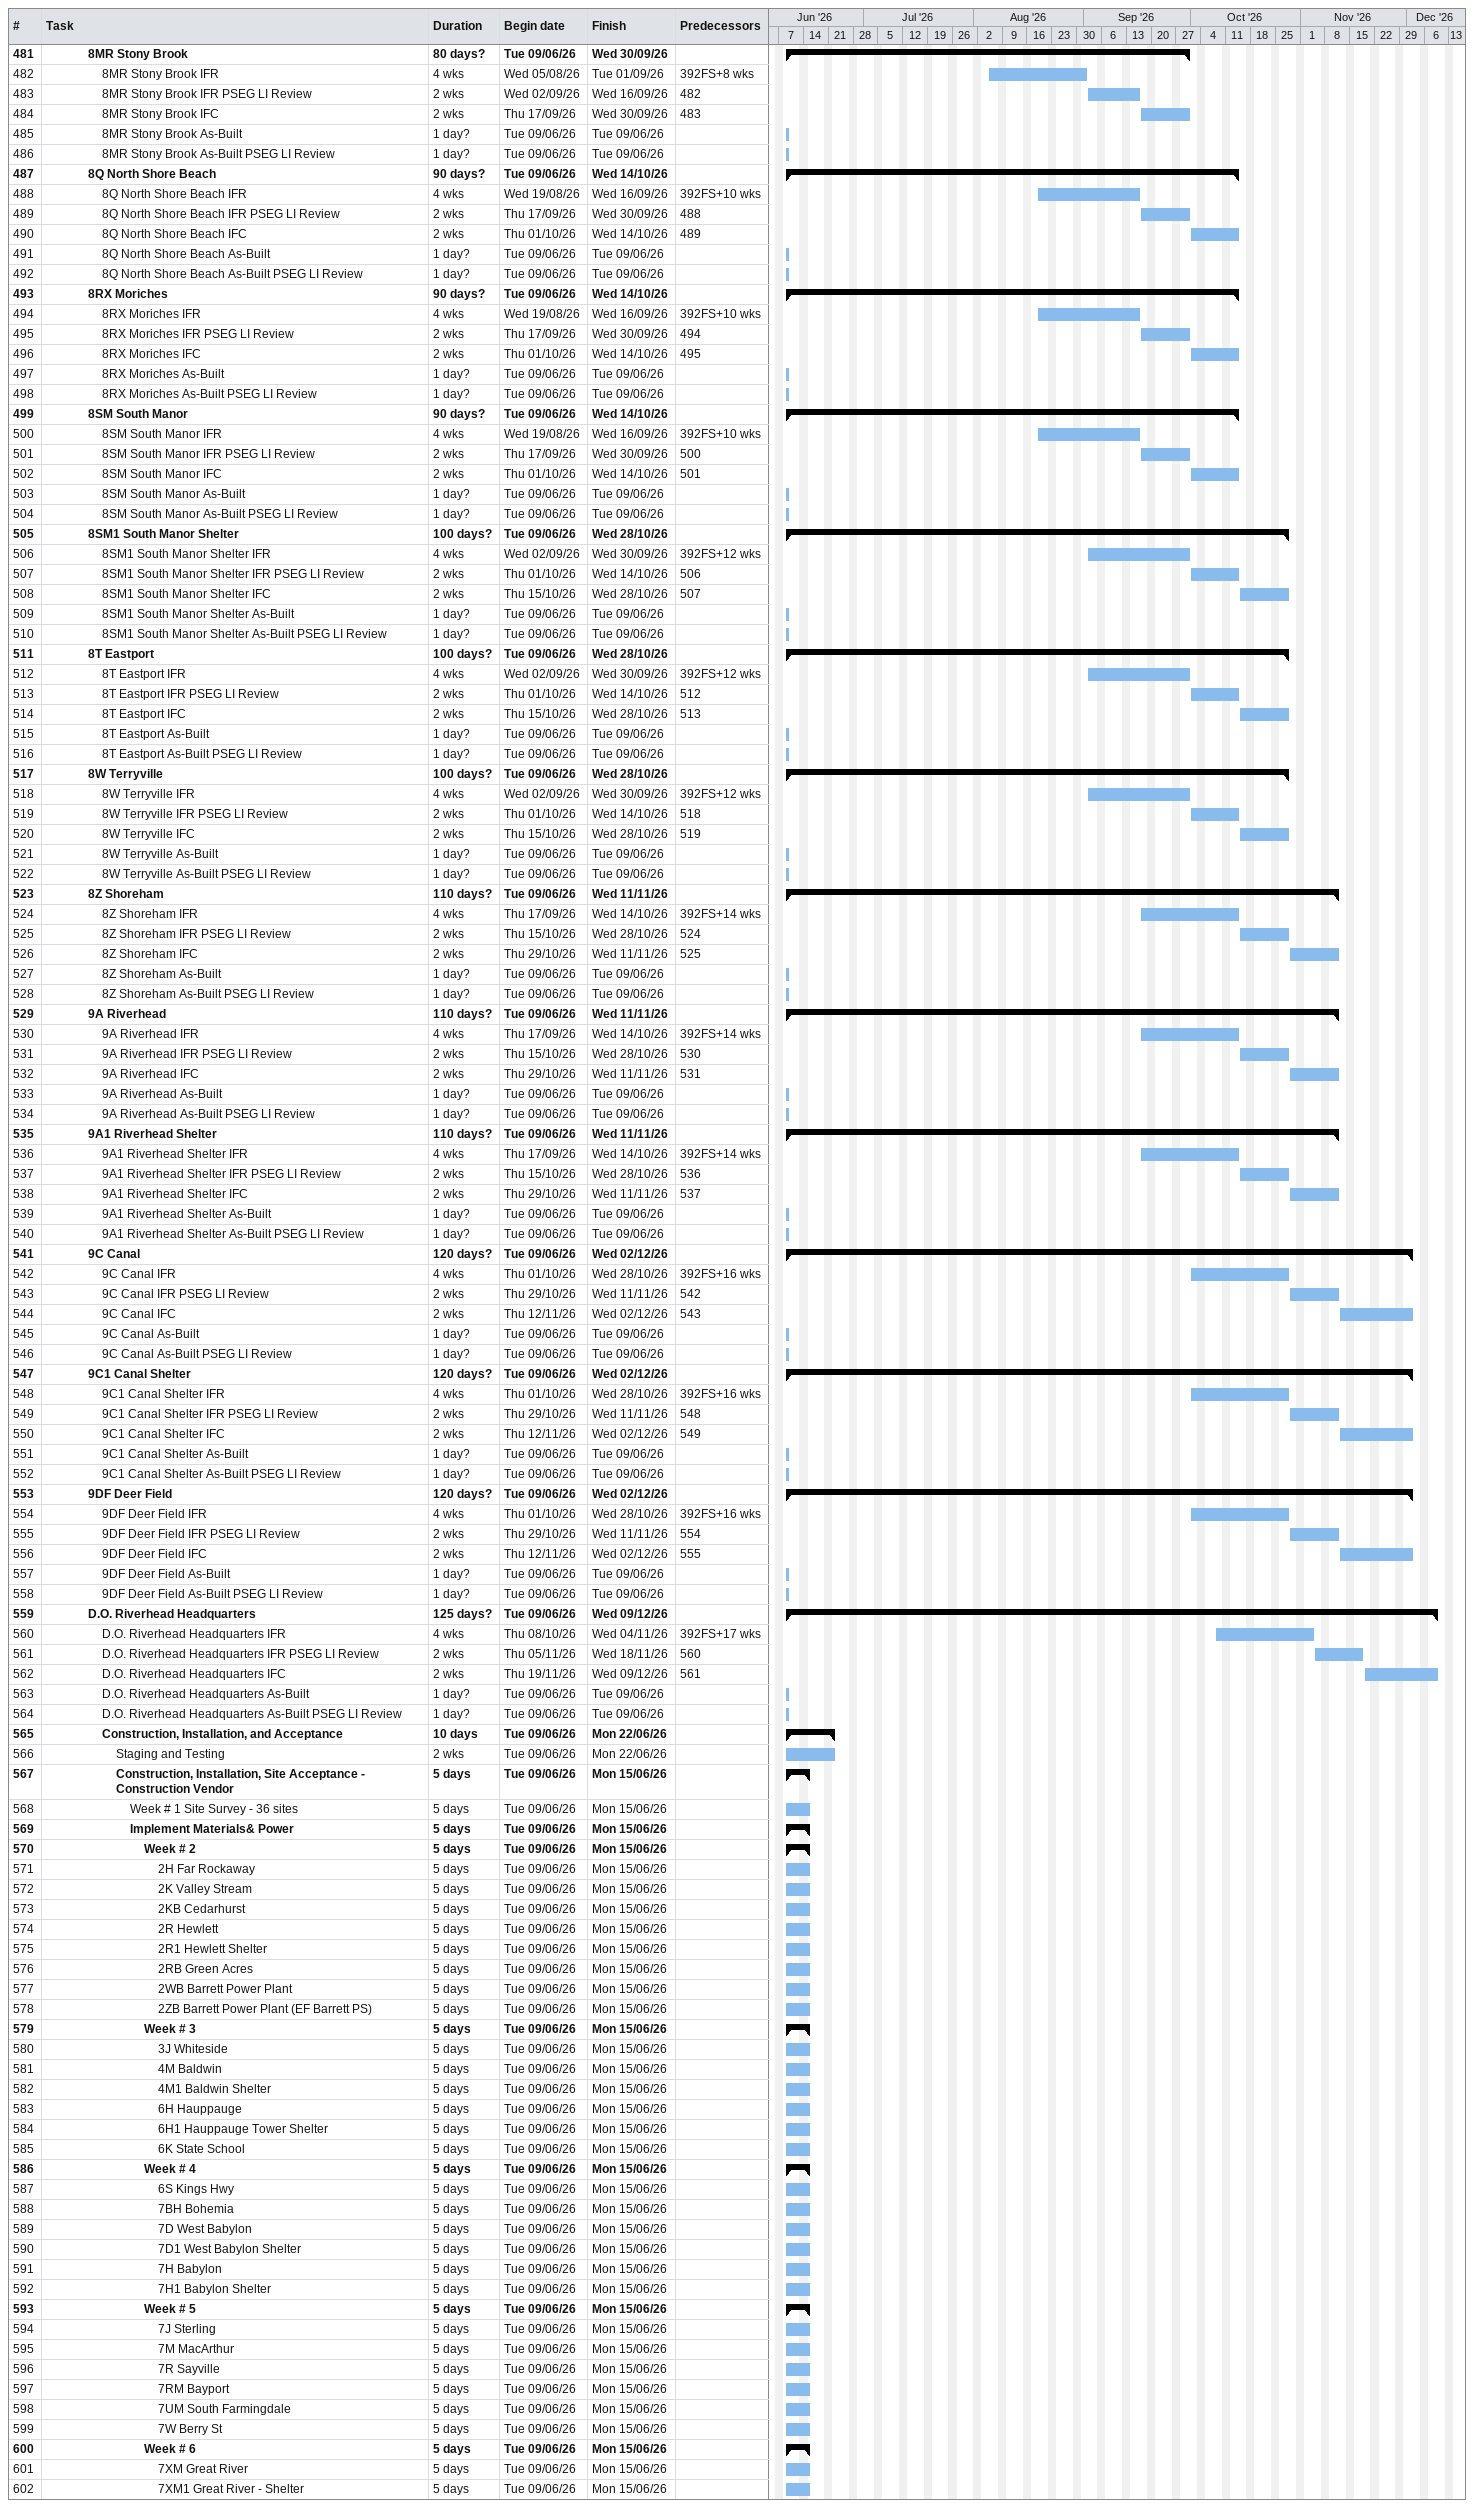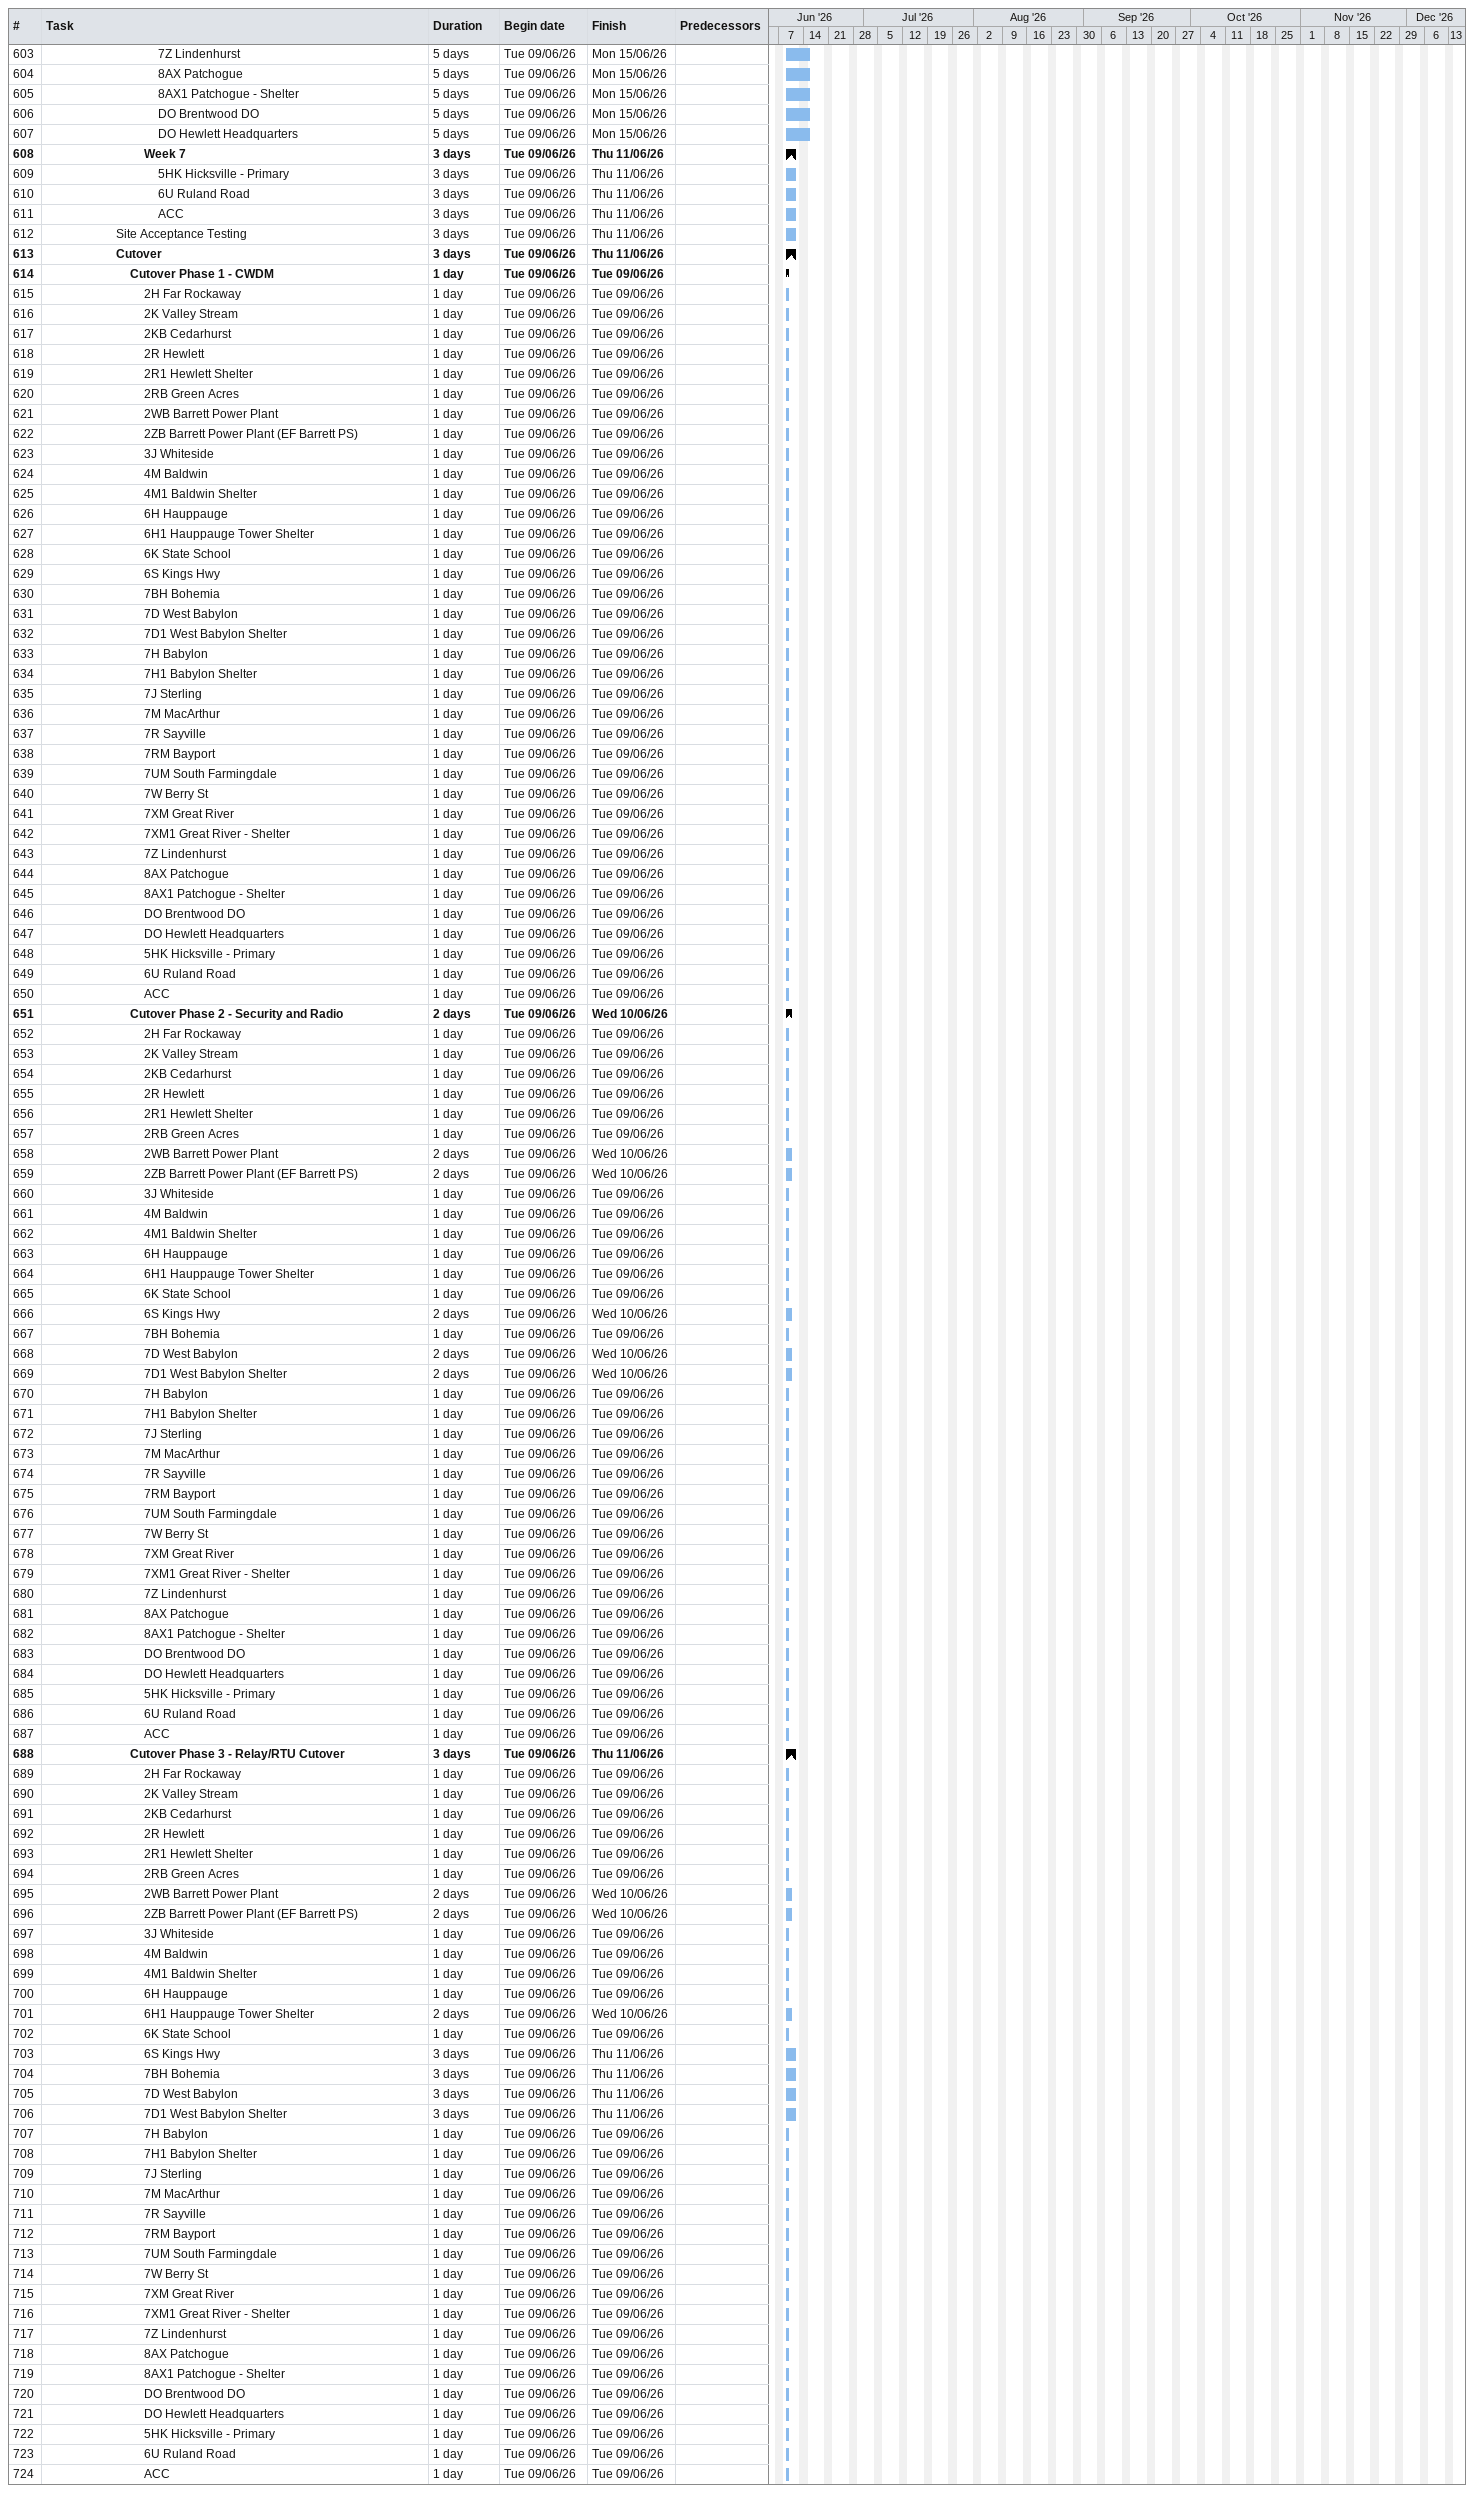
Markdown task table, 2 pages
| ID | Level | Task | Duration | Start | Finish | Predecessors |
|---|---|---|---|---|---|---|
| 481 | 4 | **8MR Stony Brook** | 80d? | 2026-06-09 | 2026-09-30 |  |
| 482 | 5 | 8MR Stony Brook IFR | 4w | 2026-08-05 | 2026-09-01 | 392FS+8w |
| 483 | 5 | 8MR Stony Brook IFR PSEG LI Review | 2w | 2026-09-02 | 2026-09-16 | 482 |
| 484 | 5 | 8MR Stony Brook IFC | 2w | 2026-09-17 | 2026-09-30 | 483 |
| 485 | 5 | 8MR Stony Brook As-Built | 1d? | 2026-06-09 | 2026-06-09 |  |
| 486 | 5 | 8MR Stony Brook As-Built PSEG LI Review | 1d? | 2026-06-09 | 2026-06-09 |  |
| 487 | 4 | **8Q North Shore Beach** | 90d? | 2026-06-09 | 2026-10-14 |  |
| 488 | 5 | 8Q North Shore Beach IFR | 4w | 2026-08-19 | 2026-09-16 | 392FS+10w |
| 489 | 5 | 8Q North Shore Beach IFR PSEG LI Review | 2w | 2026-09-17 | 2026-09-30 | 488 |
| 490 | 5 | 8Q North Shore Beach IFC | 2w | 2026-10-01 | 2026-10-14 | 489 |
| 491 | 5 | 8Q North Shore Beach As-Built | 1d? | 2026-06-09 | 2026-06-09 |  |
| 492 | 5 | 8Q North Shore Beach As-Built PSEG LI Review | 1d? | 2026-06-09 | 2026-06-09 |  |
| 493 | 4 | **8RX Moriches** | 90d? | 2026-06-09 | 2026-10-14 |  |
| 494 | 5 | 8RX Moriches IFR | 4w | 2026-08-19 | 2026-09-16 | 392FS+10w |
| 495 | 5 | 8RX Moriches IFR PSEG LI Review | 2w | 2026-09-17 | 2026-09-30 | 494 |
| 496 | 5 | 8RX Moriches IFC | 2w | 2026-10-01 | 2026-10-14 | 495 |
| 497 | 5 | 8RX Moriches As-Built | 1d? | 2026-06-09 | 2026-06-09 |  |
| 498 | 5 | 8RX Moriches As-Built PSEG LI Review | 1d? | 2026-06-09 | 2026-06-09 |  |
| 499 | 4 | **8SM South Manor** | 90d? | 2026-06-09 | 2026-10-14 |  |
| 500 | 5 | 8SM South Manor IFR | 4w | 2026-08-19 | 2026-09-16 | 392FS+10w |
| 501 | 5 | 8SM South Manor IFR PSEG LI Review | 2w | 2026-09-17 | 2026-09-30 | 500 |
| 502 | 5 | 8SM South Manor IFC | 2w | 2026-10-01 | 2026-10-14 | 501 |
| 503 | 5 | 8SM South Manor As-Built | 1d? | 2026-06-09 | 2026-06-09 |  |
| 504 | 5 | 8SM South Manor As-Built PSEG LI Review | 1d? | 2026-06-09 | 2026-06-09 |  |
| 505 | 4 | **8SM1 South Manor Shelter** | 100d? | 2026-06-09 | 2026-10-28 |  |
| 506 | 5 | 8SM1 South Manor Shelter IFR | 4w | 2026-09-02 | 2026-09-30 | 392FS+12w |
| 507 | 5 | 8SM1 South Manor Shelter IFR PSEG LI Review | 2w | 2026-10-01 | 2026-10-14 | 506 |
| 508 | 5 | 8SM1 South Manor Shelter IFC | 2w | 2026-10-15 | 2026-10-28 | 507 |
| 509 | 5 | 8SM1 South Manor Shelter As-Built | 1d? | 2026-06-09 | 2026-06-09 |  |
| 510 | 5 | 8SM1 South Manor Shelter As-Built PSEG LI Review | 1d? | 2026-06-09 | 2026-06-09 |  |
| 511 | 4 | **8T Eastport** | 100d? | 2026-06-09 | 2026-10-28 |  |
| 512 | 5 | 8T Eastport IFR | 4w | 2026-09-02 | 2026-09-30 | 392FS+12w |
| 513 | 5 | 8T Eastport IFR PSEG LI Review | 2w | 2026-10-01 | 2026-10-14 | 512 |
| 514 | 5 | 8T Eastport IFC | 2w | 2026-10-15 | 2026-10-28 | 513 |
| 515 | 5 | 8T Eastport As-Built | 1d? | 2026-06-09 | 2026-06-09 |  |
| 516 | 5 | 8T Eastport As-Built PSEG LI Review | 1d? | 2026-06-09 | 2026-06-09 |  |
| 517 | 4 | **8W Terryville** | 100d? | 2026-06-09 | 2026-10-28 |  |
| 518 | 5 | 8W Terryville IFR | 4w | 2026-09-02 | 2026-09-30 | 392FS+12w |
| 519 | 5 | 8W Terryville IFR PSEG LI Review | 2w | 2026-10-01 | 2026-10-14 | 518 |
| 520 | 5 | 8W Terryville IFC | 2w | 2026-10-15 | 2026-10-28 | 519 |
| 521 | 5 | 8W Terryville As-Built | 1d? | 2026-06-09 | 2026-06-09 |  |
| 522 | 5 | 8W Terryville As-Built PSEG LI Review | 1d? | 2026-06-09 | 2026-06-09 |  |
| 523 | 4 | **8Z Shoreham** | 110d? | 2026-06-09 | 2026-11-11 |  |
| 524 | 5 | 8Z Shoreham IFR | 4w | 2026-09-17 | 2026-10-14 | 392FS+14w |
| 525 | 5 | 8Z Shoreham IFR PSEG LI Review | 2w | 2026-10-15 | 2026-10-28 | 524 |
| 526 | 5 | 8Z Shoreham IFC | 2w | 2026-10-29 | 2026-11-11 | 525 |
| 527 | 5 | 8Z Shoreham As-Built | 1d? | 2026-06-09 | 2026-06-09 |  |
| 528 | 5 | 8Z Shoreham As-Built PSEG LI Review | 1d? | 2026-06-09 | 2026-06-09 |  |
| 529 | 4 | **9A Riverhead** | 110d? | 2026-06-09 | 2026-11-11 |  |
| 530 | 5 | 9A Riverhead IFR | 4w | 2026-09-17 | 2026-10-14 | 392FS+14w |
| 531 | 5 | 9A Riverhead IFR PSEG LI Review | 2w | 2026-10-15 | 2026-10-28 | 530 |
| 532 | 5 | 9A Riverhead IFC | 2w | 2026-10-29 | 2026-11-11 | 531 |
| 533 | 5 | 9A Riverhead As-Built | 1d? | 2026-06-09 | 2026-06-09 |  |
| 534 | 5 | 9A Riverhead As-Built PSEG LI Review | 1d? | 2026-06-09 | 2026-06-09 |  |
| 535 | 4 | **9A1 Riverhead Shelter** | 110d? | 2026-06-09 | 2026-11-11 |  |
| 536 | 5 | 9A1 Riverhead Shelter IFR | 4w | 2026-09-17 | 2026-10-14 | 392FS+14w |
| 537 | 5 | 9A1 Riverhead Shelter IFR PSEG LI Review | 2w | 2026-10-15 | 2026-10-28 | 536 |
| 538 | 5 | 9A1 Riverhead Shelter IFC | 2w | 2026-10-29 | 2026-11-11 | 537 |
| 539 | 5 | 9A1 Riverhead Shelter As-Built | 1d? | 2026-06-09 | 2026-06-09 |  |
| 540 | 5 | 9A1 Riverhead Shelter As-Built PSEG LI Review | 1d? | 2026-06-09 | 2026-06-09 |  |
| 541 | 4 | **9C Canal** | 120d? | 2026-06-09 | 2026-12-02 |  |
| 542 | 5 | 9C Canal IFR | 4w | 2026-10-01 | 2026-10-28 | 392FS+16w |
| 543 | 5 | 9C Canal IFR PSEG LI Review | 2w | 2026-10-29 | 2026-11-11 | 542 |
| 544 | 5 | 9C Canal IFC | 2w | 2026-11-12 | 2026-12-02 | 543 |
| 545 | 5 | 9C Canal As-Built | 1d? | 2026-06-09 | 2026-06-09 |  |
| 546 | 5 | 9C Canal As-Built PSEG LI Review | 1d? | 2026-06-09 | 2026-06-09 |  |
| 547 | 4 | **9C1 Canal Shelter** | 120d? | 2026-06-09 | 2026-12-02 |  |
| 548 | 5 | 9C1 Canal Shelter IFR | 4w | 2026-10-01 | 2026-10-28 | 392FS+16w |
| 549 | 5 | 9C1 Canal Shelter IFR PSEG LI Review | 2w | 2026-10-29 | 2026-11-11 | 548 |
| 550 | 5 | 9C1 Canal Shelter IFC | 2w | 2026-11-12 | 2026-12-02 | 549 |
| 551 | 5 | 9C1 Canal Shelter As-Built | 1d? | 2026-06-09 | 2026-06-09 |  |
| 552 | 5 | 9C1 Canal Shelter As-Built PSEG LI Review | 1d? | 2026-06-09 | 2026-06-09 |  |
| 553 | 4 | **9DF Deer Field** | 120d? | 2026-06-09 | 2026-12-02 |  |
| 554 | 5 | 9DF Deer Field IFR | 4w | 2026-10-01 | 2026-10-28 | 392FS+16w |
| 555 | 5 | 9DF Deer Field IFR PSEG LI Review | 2w | 2026-10-29 | 2026-11-11 | 554 |
| 556 | 5 | 9DF Deer Field IFC | 2w | 2026-11-12 | 2026-12-02 | 555 |
| 557 | 5 | 9DF Deer Field As-Built | 1d? | 2026-06-09 | 2026-06-09 |  |
| 558 | 5 | 9DF Deer Field As-Built PSEG LI Review | 1d? | 2026-06-09 | 2026-06-09 |  |
| 559 | 4 | **D.O. Riverhead Headquarters** | 125d? | 2026-06-09 | 2026-12-09 |  |
| 560 | 5 | D.O. Riverhead Headquarters IFR | 4w | 2026-10-08 | 2026-11-04 | 392FS+17w |
| 561 | 5 | D.O. Riverhead Headquarters IFR PSEG LI Review | 2w | 2026-11-05 | 2026-11-18 | 560 |
| 562 | 5 | D.O. Riverhead Headquarters IFC | 2w | 2026-11-19 | 2026-12-09 | 561 |
| 563 | 5 | D.O. Riverhead Headquarters As-Built | 1d? | 2026-06-09 | 2026-06-09 |  |
| 564 | 5 | D.O. Riverhead Headquarters As-Built PSEG LI Review | 1d? | 2026-06-09 | 2026-06-09 |  |
| 565 | 5 | **Construction, Installation, and Acceptance** | 10d | 2026-06-09 | 2026-06-22 |  |
| 566 | 6 | Staging and Testing | 2w | 2026-06-09 | 2026-06-22 |  |
| 567 | 6 | **Construction, Installation, Site Acceptance - Construction Vendor** | 5d | 2026-06-09 | 2026-06-15 |  |
| 568 | 7 | Week # 1 Site Survey - 36 sites | 5d | 2026-06-09 | 2026-06-15 |  |
| 569 | 7 | **Implement Materials& Power** | 5d | 2026-06-09 | 2026-06-15 |  |
| 570 | 8 | **Week # 2** | 5d | 2026-06-09 | 2026-06-15 |  |
| 571 | 9 | 2H Far Rockaway | 5d | 2026-06-09 | 2026-06-15 |  |
| 572 | 9 | 2K Valley Stream | 5d | 2026-06-09 | 2026-06-15 |  |
| 573 | 9 | 2KB Cedarhurst | 5d | 2026-06-09 | 2026-06-15 |  |
| 574 | 9 | 2R Hewlett | 5d | 2026-06-09 | 2026-06-15 |  |
| 575 | 9 | 2R1 Hewlett Shelter | 5d | 2026-06-09 | 2026-06-15 |  |
| 576 | 9 | 2RB Green Acres | 5d | 2026-06-09 | 2026-06-15 |  |
| 577 | 9 | 2WB Barrett Power Plant | 5d | 2026-06-09 | 2026-06-15 |  |
| 578 | 9 | 2ZB Barrett Power Plant (EF Barrett PS) | 5d | 2026-06-09 | 2026-06-15 |  |
| 579 | 8 | **Week # 3** | 5d | 2026-06-09 | 2026-06-15 |  |
| 580 | 9 | 3J Whiteside | 5d | 2026-06-09 | 2026-06-15 |  |
| 581 | 9 | 4M Baldwin | 5d | 2026-06-09 | 2026-06-15 |  |
| 582 | 9 | 4M1 Baldwin Shelter | 5d | 2026-06-09 | 2026-06-15 |  |
| 583 | 9 | 6H Hauppauge | 5d | 2026-06-09 | 2026-06-15 |  |
| 584 | 9 | 6H1 Hauppauge Tower Shelter | 5d | 2026-06-09 | 2026-06-15 |  |
| 585 | 9 | 6K State School | 5d | 2026-06-09 | 2026-06-15 |  |
| 586 | 8 | **Week # 4** | 5d | 2026-06-09 | 2026-06-15 |  |
| 587 | 9 | 6S Kings Hwy | 5d | 2026-06-09 | 2026-06-15 |  |
| 588 | 9 | 7BH Bohemia | 5d | 2026-06-09 | 2026-06-15 |  |
| 589 | 9 | 7D West Babylon | 5d | 2026-06-09 | 2026-06-15 |  |
| 590 | 9 | 7D1 West Babylon Shelter | 5d | 2026-06-09 | 2026-06-15 |  |
| 591 | 9 | 7H Babylon | 5d | 2026-06-09 | 2026-06-15 |  |
| 592 | 9 | 7H1 Babylon Shelter | 5d | 2026-06-09 | 2026-06-15 |  |
| 593 | 8 | **Week # 5** | 5d | 2026-06-09 | 2026-06-15 |  |
| 594 | 9 | 7J Sterling | 5d | 2026-06-09 | 2026-06-15 |  |
| 595 | 9 | 7M MacArthur | 5d | 2026-06-09 | 2026-06-15 |  |
| 596 | 9 | 7R Sayville | 5d | 2026-06-09 | 2026-06-15 |  |
| 597 | 9 | 7RM Bayport | 5d | 2026-06-09 | 2026-06-15 |  |
| 598 | 9 | 7UM South Farmingdale | 5d | 2026-06-09 | 2026-06-15 |  |
| 599 | 9 | 7W Berry St | 5d | 2026-06-09 | 2026-06-15 |  |
| 600 | 8 | **Week # 6** | 5d | 2026-06-09 | 2026-06-15 |  |
| 601 | 9 | 7XM Great River | 5d | 2026-06-09 | 2026-06-15 |  |
| 602 | 9 | 7XM1 Great River - Shelter | 5d | 2026-06-09 | 2026-06-15 |  |
| 603 | 9 | 7Z Lindenhurst | 5d | 2026-06-09 | 2026-06-15 |  |
| 604 | 9 | 8AX Patchogue | 5d | 2026-06-09 | 2026-06-15 |  |
| 605 | 9 | 8AX1 Patchogue - Shelter | 5d | 2026-06-09 | 2026-06-15 |  |
| 606 | 9 | DO Brentwood DO | 5d | 2026-06-09 | 2026-06-15 |  |
| 607 | 9 | DO Hewlett Headquarters | 5d | 2026-06-09 | 2026-06-15 |  |
| 608 | 8 | **Week 7** | 3d | 2026-06-09 | 2026-06-11 |  |
| 609 | 9 | 5HK Hicksville - Primary | 3d | 2026-06-09 | 2026-06-11 |  |
| 610 | 9 | 6U Ruland Road | 3d | 2026-06-09 | 2026-06-11 |  |
| 611 | 9 | ACC | 3d | 2026-06-09 | 2026-06-11 |  |
| 612 | 6 | Site Acceptance Testing | 3d | 2026-06-09 | 2026-06-11 |  |
| 613 | 6 | **Cutover** | 3d | 2026-06-09 | 2026-06-11 |  |
| 614 | 7 | **Cutover Phase 1 - CWDM** | 1d | 2026-06-09 | 2026-06-09 |  |
| 615 | 8 | 2H Far Rockaway | 1d | 2026-06-09 | 2026-06-09 |  |
| 616 | 8 | 2K Valley Stream | 1d | 2026-06-09 | 2026-06-09 |  |
| 617 | 8 | 2KB Cedarhurst | 1d | 2026-06-09 | 2026-06-09 |  |
| 618 | 8 | 2R Hewlett | 1d | 2026-06-09 | 2026-06-09 |  |
| 619 | 8 | 2R1 Hewlett Shelter | 1d | 2026-06-09 | 2026-06-09 |  |
| 620 | 8 | 2RB Green Acres | 1d | 2026-06-09 | 2026-06-09 |  |
| 621 | 8 | 2WB Barrett Power Plant | 1d | 2026-06-09 | 2026-06-09 |  |
| 622 | 8 | 2ZB Barrett Power Plant (EF Barrett PS) | 1d | 2026-06-09 | 2026-06-09 |  |
| 623 | 8 | 3J Whiteside | 1d | 2026-06-09 | 2026-06-09 |  |
| 624 | 8 | 4M Baldwin | 1d | 2026-06-09 | 2026-06-09 |  |
| 625 | 8 | 4M1 Baldwin Shelter | 1d | 2026-06-09 | 2026-06-09 |  |
| 626 | 8 | 6H Hauppauge | 1d | 2026-06-09 | 2026-06-09 |  |
| 627 | 8 | 6H1 Hauppauge Tower Shelter | 1d | 2026-06-09 | 2026-06-09 |  |
| 628 | 8 | 6K State School | 1d | 2026-06-09 | 2026-06-09 |  |
| 629 | 8 | 6S Kings Hwy | 1d | 2026-06-09 | 2026-06-09 |  |
| 630 | 8 | 7BH Bohemia | 1d | 2026-06-09 | 2026-06-09 |  |
| 631 | 8 | 7D West Babylon | 1d | 2026-06-09 | 2026-06-09 |  |
| 632 | 8 | 7D1 West Babylon Shelter | 1d | 2026-06-09 | 2026-06-09 |  |
| 633 | 8 | 7H Babylon | 1d | 2026-06-09 | 2026-06-09 |  |
| 634 | 8 | 7H1 Babylon Shelter | 1d | 2026-06-09 | 2026-06-09 |  |
| 635 | 8 | 7J Sterling | 1d | 2026-06-09 | 2026-06-09 |  |
| 636 | 8 | 7M MacArthur | 1d | 2026-06-09 | 2026-06-09 |  |
| 637 | 8 | 7R Sayville | 1d | 2026-06-09 | 2026-06-09 |  |
| 638 | 8 | 7RM Bayport | 1d | 2026-06-09 | 2026-06-09 |  |
| 639 | 8 | 7UM South Farmingdale | 1d | 2026-06-09 | 2026-06-09 |  |
| 640 | 8 | 7W Berry St | 1d | 2026-06-09 | 2026-06-09 |  |
| 641 | 8 | 7XM Great River | 1d | 2026-06-09 | 2026-06-09 |  |
| 642 | 8 | 7XM1 Great River - Shelter | 1d | 2026-06-09 | 2026-06-09 |  |
| 643 | 8 | 7Z Lindenhurst | 1d | 2026-06-09 | 2026-06-09 |  |
| 644 | 8 | 8AX Patchogue | 1d | 2026-06-09 | 2026-06-09 |  |
| 645 | 8 | 8AX1 Patchogue - Shelter | 1d | 2026-06-09 | 2026-06-09 |  |
| 646 | 8 | DO Brentwood DO | 1d | 2026-06-09 | 2026-06-09 |  |
| 647 | 8 | DO Hewlett Headquarters | 1d | 2026-06-09 | 2026-06-09 |  |
| 648 | 8 | 5HK Hicksville - Primary | 1d | 2026-06-09 | 2026-06-09 |  |
| 649 | 8 | 6U Ruland Road | 1d | 2026-06-09 | 2026-06-09 |  |
| 650 | 8 | ACC | 1d | 2026-06-09 | 2026-06-09 |  |
| 651 | 7 | **Cutover Phase 2 - Security and Radio** | 2d | 2026-06-09 | 2026-06-10 |  |
| 652 | 8 | 2H Far Rockaway | 1d | 2026-06-09 | 2026-06-09 |  |
| 653 | 8 | 2K Valley Stream | 1d | 2026-06-09 | 2026-06-09 |  |
| 654 | 8 | 2KB Cedarhurst | 1d | 2026-06-09 | 2026-06-09 |  |
| 655 | 8 | 2R Hewlett | 1d | 2026-06-09 | 2026-06-09 |  |
| 656 | 8 | 2R1 Hewlett Shelter | 1d | 2026-06-09 | 2026-06-09 |  |
| 657 | 8 | 2RB Green Acres | 1d | 2026-06-09 | 2026-06-09 |  |
| 658 | 8 | 2WB Barrett Power Plant | 2d | 2026-06-09 | 2026-06-10 |  |
| 659 | 8 | 2ZB Barrett Power Plant (EF Barrett PS) | 2d | 2026-06-09 | 2026-06-10 |  |
| 660 | 8 | 3J Whiteside | 1d | 2026-06-09 | 2026-06-09 |  |
| 661 | 8 | 4M Baldwin | 1d | 2026-06-09 | 2026-06-09 |  |
| 662 | 8 | 4M1 Baldwin Shelter | 1d | 2026-06-09 | 2026-06-09 |  |
| 663 | 8 | 6H Hauppauge | 1d | 2026-06-09 | 2026-06-09 |  |
| 664 | 8 | 6H1 Hauppauge Tower Shelter | 1d | 2026-06-09 | 2026-06-09 |  |
| 665 | 8 | 6K State School | 1d | 2026-06-09 | 2026-06-09 |  |
| 666 | 8 | 6S Kings Hwy | 2d | 2026-06-09 | 2026-06-10 |  |
| 667 | 8 | 7BH Bohemia | 1d | 2026-06-09 | 2026-06-09 |  |
| 668 | 8 | 7D West Babylon | 2d | 2026-06-09 | 2026-06-10 |  |
| 669 | 8 | 7D1 West Babylon Shelter | 2d | 2026-06-09 | 2026-06-10 |  |
| 670 | 8 | 7H Babylon | 1d | 2026-06-09 | 2026-06-09 |  |
| 671 | 8 | 7H1 Babylon Shelter | 1d | 2026-06-09 | 2026-06-09 |  |
| 672 | 8 | 7J Sterling | 1d | 2026-06-09 | 2026-06-09 |  |
| 673 | 8 | 7M MacArthur | 1d | 2026-06-09 | 2026-06-09 |  |
| 674 | 8 | 7R Sayville | 1d | 2026-06-09 | 2026-06-09 |  |
| 675 | 8 | 7RM Bayport | 1d | 2026-06-09 | 2026-06-09 |  |
| 676 | 8 | 7UM South Farmingdale | 1d | 2026-06-09 | 2026-06-09 |  |
| 677 | 8 | 7W Berry St | 1d | 2026-06-09 | 2026-06-09 |  |
| 678 | 8 | 7XM Great River | 1d | 2026-06-09 | 2026-06-09 |  |
| 679 | 8 | 7XM1 Great River - Shelter | 1d | 2026-06-09 | 2026-06-09 |  |
| 680 | 8 | 7Z Lindenhurst | 1d | 2026-06-09 | 2026-06-09 |  |
| 681 | 8 | 8AX Patchogue | 1d | 2026-06-09 | 2026-06-09 |  |
| 682 | 8 | 8AX1 Patchogue - Shelter | 1d | 2026-06-09 | 2026-06-09 |  |
| 683 | 8 | DO Brentwood DO | 1d | 2026-06-09 | 2026-06-09 |  |
| 684 | 8 | DO Hewlett Headquarters | 1d | 2026-06-09 | 2026-06-09 |  |
| 685 | 8 | 5HK Hicksville - Primary | 1d | 2026-06-09 | 2026-06-09 |  |
| 686 | 8 | 6U Ruland Road | 1d | 2026-06-09 | 2026-06-09 |  |
| 687 | 8 | ACC | 1d | 2026-06-09 | 2026-06-09 |  |
| 688 | 7 | **Cutover Phase 3 - Relay/RTU Cutover** | 3d | 2026-06-09 | 2026-06-11 |  |
| 689 | 8 | 2H Far Rockaway | 1d | 2026-06-09 | 2026-06-09 |  |
| 690 | 8 | 2K Valley Stream | 1d | 2026-06-09 | 2026-06-09 |  |
| 691 | 8 | 2KB Cedarhurst | 1d | 2026-06-09 | 2026-06-09 |  |
| 692 | 8 | 2R Hewlett | 1d | 2026-06-09 | 2026-06-09 |  |
| 693 | 8 | 2R1 Hewlett Shelter | 1d | 2026-06-09 | 2026-06-09 |  |
| 694 | 8 | 2RB Green Acres | 1d | 2026-06-09 | 2026-06-09 |  |
| 695 | 8 | 2WB Barrett Power Plant | 2d | 2026-06-09 | 2026-06-10 |  |
| 696 | 8 | 2ZB Barrett Power Plant (EF Barrett PS) | 2d | 2026-06-09 | 2026-06-10 |  |
| 697 | 8 | 3J Whiteside | 1d | 2026-06-09 | 2026-06-09 |  |
| 698 | 8 | 4M Baldwin | 1d | 2026-06-09 | 2026-06-09 |  |
| 699 | 8 | 4M1 Baldwin Shelter | 1d | 2026-06-09 | 2026-06-09 |  |
| 700 | 8 | 6H Hauppauge | 1d | 2026-06-09 | 2026-06-09 |  |
| 701 | 8 | 6H1 Hauppauge Tower Shelter | 2d | 2026-06-09 | 2026-06-10 |  |
| 702 | 8 | 6K State School | 1d | 2026-06-09 | 2026-06-09 |  |
| 703 | 8 | 6S Kings Hwy | 3d | 2026-06-09 | 2026-06-11 |  |
| 704 | 8 | 7BH Bohemia | 3d | 2026-06-09 | 2026-06-11 |  |
| 705 | 8 | 7D West Babylon | 3d | 2026-06-09 | 2026-06-11 |  |
| 706 | 8 | 7D1 West Babylon Shelter | 3d | 2026-06-09 | 2026-06-11 |  |
| 707 | 8 | 7H Babylon | 1d | 2026-06-09 | 2026-06-09 |  |
| 708 | 8 | 7H1 Babylon Shelter | 1d | 2026-06-09 | 2026-06-09 |  |
| 709 | 8 | 7J Sterling | 1d | 2026-06-09 | 2026-06-09 |  |
| 710 | 8 | 7M MacArthur | 1d | 2026-06-09 | 2026-06-09 |  |
| 711 | 8 | 7R Sayville | 1d | 2026-06-09 | 2026-06-09 |  |
| 712 | 8 | 7RM Bayport | 1d | 2026-06-09 | 2026-06-09 |  |
| 713 | 8 | 7UM South Farmingdale | 1d | 2026-06-09 | 2026-06-09 |  |
| 714 | 8 | 7W Berry St | 1d | 2026-06-09 | 2026-06-09 |  |
| 715 | 8 | 7XM Great River | 1d | 2026-06-09 | 2026-06-09 |  |
| 716 | 8 | 7XM1 Great River - Shelter | 1d | 2026-06-09 | 2026-06-09 |  |
| 717 | 8 | 7Z Lindenhurst | 1d | 2026-06-09 | 2026-06-09 |  |
| 718 | 8 | 8AX Patchogue | 1d | 2026-06-09 | 2026-06-09 |  |
| 719 | 8 | 8AX1 Patchogue - Shelter | 1d | 2026-06-09 | 2026-06-09 |  |
| 720 | 8 | DO Brentwood DO | 1d | 2026-06-09 | 2026-06-09 |  |
| 721 | 8 | DO Hewlett Headquarters | 1d | 2026-06-09 | 2026-06-09 |  |
| 722 | 8 | 5HK Hicksville - Primary | 1d | 2026-06-09 | 2026-06-09 |  |
| 723 | 8 | 6U Ruland Road | 1d | 2026-06-09 | 2026-06-09 |  |
| 724 | 8 | ACC | 1d | 2026-06-09 | 2026-06-09 |  |
